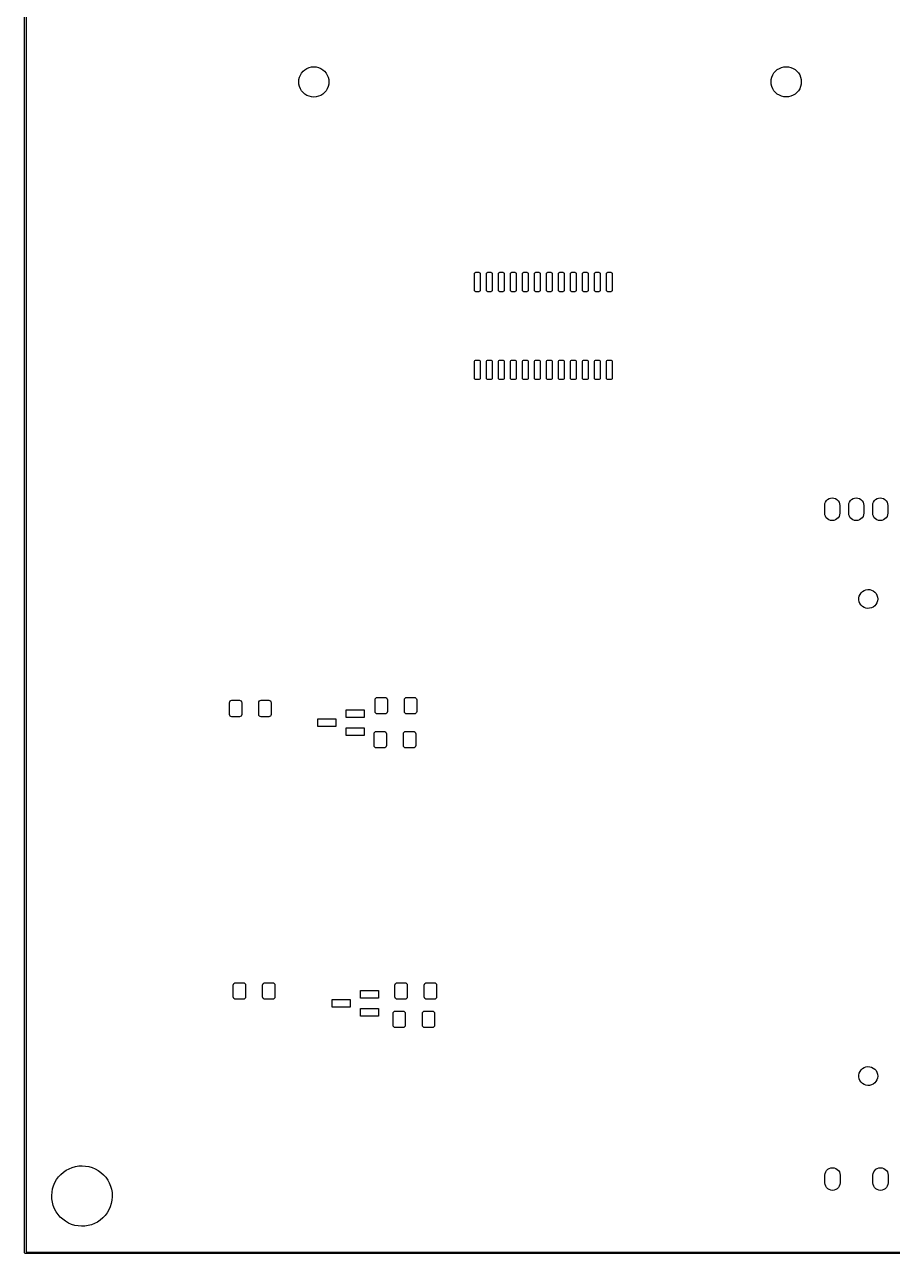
# Model space of a CAD drawing. Extents: x 119 to 479, y -311 to -51.
# Drawn here: x 118.9 to 210.7, y -311.1 to -181 of the extents above; entities that cross this region are included whole.
import ezdxf

# ---------------------------------------------------------------- set-up
doc = ezdxf.new("R2010")
doc.units = 0
doc.layers.add('BLACK', color=7, linetype='CONTINUOUS')

msp = doc.modelspace()

# ---------------------------------------------------------------- linework, layer by layer
at = {"layer": 'BLACK', "linetype": 'CONTINUOUS'}
for p, q in [((118.925, -311), (118.925, -51)), ((119.075, -51.075), (119.075, -310.925)), ((148.226, -186.13), (148.389, -185.939)), ((148.389, -185.939), (148.58, -185.776)), ((148.58, -185.776), (148.794, -185.644)), ((148.794, -185.644), (149.026, -185.548)), ((149.026, -185.548), (149.27, -185.49)), ((149.27, -185.49), (149.52, -185.47)), ((149.52, -185.47), (149.77, -185.49)), ((149.77, -185.49), (150.014, -185.548)), ((150.014, -185.548), (150.246, -185.644)), ((150.246, -185.644), (150.46, -185.776)), ((150.46, -185.776), (150.651, -185.939)), ((150.651, -185.939), (150.814, -186.13)), ((198.196, -186.12), (198.359, -185.929)), ((198.359, -185.929), (198.55, -185.766)), ((198.55, -185.766), (198.764, -185.634)), ((198.764, -185.634), (198.996, -185.538)), ((198.996, -185.538), (199.24, -185.48)), ((199.24, -185.48), (199.49, -185.46)), ((199.49, -185.46), (199.74, -185.48)), ((199.74, -185.48), (199.984, -185.538)), ((199.984, -185.538), (200.216, -185.634)), ((200.216, -185.634), (200.43, -185.766)), ((200.43, -185.766), (200.621, -185.929)), ((200.621, -185.929), (200.784, -186.12)), ((147.92, -187.07), (147.94, -186.82)), ((147.94, -187.32), (147.92, -187.07)), ((147.94, -186.82), (147.998, -186.576)), ((147.998, -186.576), (148.094, -186.344)), ((148.094, -186.344), (148.226, -186.13)), ((150.814, -186.13), (150.946, -186.344)), ((150.946, -186.344), (151.042, -186.576)), ((151.042, -186.576), (151.1, -186.82)), ((151.1, -186.82), (151.12, -187.07)), ((151.12, -187.07), (151.1, -187.32)), ((197.89, -187.06), (197.91, -186.81)), ((197.91, -187.31), (197.89, -187.06)), ((197.91, -186.81), (197.968, -186.566)), ((197.968, -186.566), (198.064, -186.334)), ((198.064, -186.334), (198.196, -186.12)), ((200.784, -186.12), (200.916, -186.334)), ((200.916, -186.334), (201.012, -186.566)), ((201.012, -186.566), (201.07, -186.81)), ((201.07, -186.81), (201.09, -187.06)), ((201.09, -187.06), (201.07, -187.31)), ((147.998, -187.564), (147.94, -187.32)), ((148.094, -187.796), (147.998, -187.564)), ((148.226, -188.01), (148.094, -187.796)), ((148.389, -188.201), (148.226, -188.01)), ((148.58, -188.364), (148.389, -188.201)), ((148.794, -188.496), (148.58, -188.364)), ((149.026, -188.592), (148.794, -188.496)), ((149.27, -188.65), (149.026, -188.592)), ((150.014, -188.592), (149.77, -188.65)), ((150.246, -188.496), (150.014, -188.592)), ((150.46, -188.364), (150.246, -188.496)), ((150.651, -188.201), (150.46, -188.364)), ((150.814, -188.01), (150.651, -188.201)), ((150.946, -187.796), (150.814, -188.01)), ((151.042, -187.564), (150.946, -187.796)), ((151.1, -187.32), (151.042, -187.564)), ((197.968, -187.554), (197.91, -187.31)), ((198.064, -187.786), (197.968, -187.554)), ((198.196, -188), (198.064, -187.786)), ((198.359, -188.191), (198.196, -188)), ((198.55, -188.354), (198.359, -188.191)), ((198.764, -188.486), (198.55, -188.354)), ((198.996, -188.582), (198.764, -188.486)), ((199.24, -188.64), (198.996, -188.582)), ((199.984, -188.582), (199.74, -188.64)), ((200.216, -188.486), (199.984, -188.582)), ((200.43, -188.354), (200.216, -188.486)), ((200.621, -188.191), (200.43, -188.354)), ((200.784, -188), (200.621, -188.191)), ((200.916, -187.786), (200.784, -188)), ((201.012, -187.554), (200.916, -187.786)), ((201.07, -187.31), (201.012, -187.554)), ((149.52, -188.67), (149.27, -188.65)), ((149.77, -188.65), (149.52, -188.67)), ((199.49, -188.66), (199.24, -188.64)), ((199.74, -188.64), (199.49, -188.66)), ((166.515, -207.375), (166.526, -207.318)), ((166.515, -209.125), (166.515, -207.375)), ((166.526, -207.318), (166.559, -207.269)), ((166.559, -207.269), (166.608, -207.236)), ((166.608, -207.236), (166.665, -207.225)), ((166.665, -207.225), (166.965, -207.225)), ((166.965, -207.225), (167.022, -207.236)), ((167.022, -207.236), (167.071, -207.269)), ((167.071, -207.269), (167.104, -207.318)), ((167.104, -207.318), (167.115, -207.375)), ((167.115, -207.375), (167.115, -209.125)), ((167.785, -207.375), (167.796, -207.318)), ((167.785, -209.125), (167.785, -207.375)), ((167.796, -207.318), (167.829, -207.269)), ((167.829, -207.269), (167.878, -207.236)), ((167.878, -207.236), (167.935, -207.225)), ((167.935, -207.225), (168.235, -207.225)), ((168.235, -207.225), (168.292, -207.236)), ((168.292, -207.236), (168.341, -207.269)), ((168.341, -207.269), (168.374, -207.318)), ((168.374, -207.318), (168.385, -207.375)), ((168.385, -207.375), (168.385, -209.125)), ((169.055, -207.375), (169.066, -207.318)), ((169.055, -209.125), (169.055, -207.375)), ((169.066, -207.318), (169.099, -207.269)), ((169.099, -207.269), (169.148, -207.236)), ((169.148, -207.236), (169.205, -207.225)), ((169.205, -207.225), (169.505, -207.225)), ((169.505, -207.225), (169.562, -207.236)), ((169.562, -207.236), (169.611, -207.269)), ((169.611, -207.269), (169.644, -207.318)), ((169.644, -207.318), (169.655, -207.375)), ((169.655, -207.375), (169.655, -209.125)), ((170.325, -207.375), (170.336, -207.318)), ((170.325, -209.125), (170.325, -207.375)), ((170.336, -207.318), (170.369, -207.269)), ((170.369, -207.269), (170.418, -207.236)), ((170.418, -207.236), (170.475, -207.225)), ((170.475, -207.225), (170.775, -207.225)), ((170.775, -207.225), (170.832, -207.236)), ((170.832, -207.236), (170.881, -207.269)), ((170.881, -207.269), (170.914, -207.318)), ((170.914, -207.318), (170.925, -207.375)), ((170.925, -207.375), (170.925, -209.125)), ((171.595, -207.375), (171.606, -207.318)), ((171.595, -209.125), (171.595, -207.375)), ((171.606, -207.318), (171.639, -207.269)), ((171.639, -207.269), (171.688, -207.236)), ((171.688, -207.236), (171.745, -207.225)), ((171.745, -207.225), (172.045, -207.225)), ((172.045, -207.225), (172.102, -207.236)), ((172.102, -207.236), (172.151, -207.269)), ((172.151, -207.269), (172.184, -207.318)), ((172.184, -207.318), (172.195, -207.375)), ((172.195, -207.375), (172.195, -209.125)), ((172.865, -207.375), (172.876, -207.318)), ((172.865, -209.125), (172.865, -207.375)), ((172.876, -207.318), (172.909, -207.269)), ((172.909, -207.269), (172.958, -207.236)), ((172.958, -207.236), (173.015, -207.225)), ((173.015, -207.225), (173.315, -207.225)), ((173.315, -207.225), (173.372, -207.236)), ((173.372, -207.236), (173.421, -207.269)), ((173.421, -207.269), (173.454, -207.318)), ((173.454, -207.318), (173.465, -207.375)), ((173.465, -207.375), (173.465, -209.125)), ((174.135, -207.375), (174.146, -207.318)), ((174.135, -209.125), (174.135, -207.375)), ((174.146, -207.318), (174.179, -207.269)), ((174.179, -207.269), (174.228, -207.236)), ((174.228, -207.236), (174.285, -207.225)), ((174.285, -207.225), (174.585, -207.225)), ((174.585, -207.225), (174.642, -207.236)), ((174.642, -207.236), (174.691, -207.269)), ((174.691, -207.269), (174.724, -207.318)), ((174.724, -207.318), (174.735, -207.375)), ((174.735, -207.375), (174.735, -209.125)), ((175.405, -207.375), (175.416, -207.318)), ((175.405, -209.125), (175.405, -207.375)), ((175.416, -207.318), (175.449, -207.269)), ((175.449, -207.269), (175.498, -207.236)), ((175.498, -207.236), (175.555, -207.225)), ((175.555, -207.225), (175.855, -207.225)), ((175.855, -207.225), (175.912, -207.236)), ((175.912, -207.236), (175.961, -207.269)), ((175.961, -207.269), (175.994, -207.318)), ((175.994, -207.318), (176.005, -207.375)), ((176.005, -207.375), (176.005, -209.125)), ((176.675, -207.375), (176.686, -207.318)), ((176.675, -209.125), (176.675, -207.375)), ((176.686, -207.318), (176.719, -207.269)), ((176.719, -207.269), (176.768, -207.236)), ((176.768, -207.236), (176.825, -207.225)), ((176.825, -207.225), (177.125, -207.225)), ((177.125, -207.225), (177.182, -207.236)), ((177.182, -207.236), (177.231, -207.269)), ((177.231, -207.269), (177.264, -207.318)), ((177.264, -207.318), (177.275, -207.375)), ((177.275, -207.375), (177.275, -209.125)), ((177.945, -207.375), (177.956, -207.318)), ((177.945, -209.125), (177.945, -207.375)), ((177.956, -207.318), (177.989, -207.269)), ((177.989, -207.269), (178.038, -207.236)), ((178.038, -207.236), (178.095, -207.225)), ((178.095, -207.225), (178.395, -207.225)), ((178.395, -207.225), (178.452, -207.236)), ((178.452, -207.236), (178.501, -207.269)), ((178.501, -207.269), (178.534, -207.318)), ((178.534, -207.318), (178.545, -207.375)), ((178.545, -207.375), (178.545, -209.125)), ((179.215, -207.375), (179.226, -207.318)), ((179.215, -209.125), (179.215, -207.375)), ((179.226, -207.318), (179.259, -207.269)), ((179.259, -207.269), (179.308, -207.236)), ((179.308, -207.236), (179.365, -207.225)), ((179.365, -207.225), (179.665, -207.225)), ((179.665, -207.225), (179.722, -207.236)), ((179.722, -207.236), (179.771, -207.269)), ((179.771, -207.269), (179.804, -207.318)), ((179.804, -207.318), (179.815, -207.375)), ((179.815, -207.375), (179.815, -209.125)), ((180.485, -207.375), (180.496, -207.318)), ((180.485, -209.125), (180.485, -207.375)), ((180.496, -207.318), (180.529, -207.269)), ((180.529, -207.269), (180.578, -207.236)), ((180.578, -207.236), (180.635, -207.225)), ((180.635, -207.225), (180.935, -207.225)), ((180.935, -207.225), (180.992, -207.236)), ((180.992, -207.236), (181.041, -207.269)), ((181.041, -207.269), (181.074, -207.318)), ((181.074, -207.318), (181.085, -207.375)), ((181.085, -207.375), (181.085, -209.125)), ((166.526, -209.182), (166.515, -209.125)), ((166.559, -209.231), (166.526, -209.182)), ((166.608, -209.264), (166.559, -209.231)), ((166.665, -209.275), (166.608, -209.264)), ((166.965, -209.275), (166.665, -209.275)), ((167.022, -209.264), (166.965, -209.275)), ((167.071, -209.231), (167.022, -209.264)), ((167.104, -209.182), (167.071, -209.231)), ((167.115, -209.125), (167.104, -209.182)), ((167.796, -209.182), (167.785, -209.125)), ((167.829, -209.231), (167.796, -209.182)), ((167.878, -209.264), (167.829, -209.231)), ((167.935, -209.275), (167.878, -209.264)), ((168.235, -209.275), (167.935, -209.275)), ((168.292, -209.264), (168.235, -209.275)), ((168.341, -209.231), (168.292, -209.264)), ((168.374, -209.182), (168.341, -209.231)), ((168.385, -209.125), (168.374, -209.182)), ((169.066, -209.182), (169.055, -209.125)), ((169.099, -209.231), (169.066, -209.182)), ((169.148, -209.264), (169.099, -209.231)), ((169.205, -209.275), (169.148, -209.264)), ((169.505, -209.275), (169.205, -209.275)), ((169.562, -209.264), (169.505, -209.275)), ((169.611, -209.231), (169.562, -209.264)), ((169.644, -209.182), (169.611, -209.231)), ((169.655, -209.125), (169.644, -209.182)), ((170.336, -209.182), (170.325, -209.125)), ((170.369, -209.231), (170.336, -209.182)), ((170.418, -209.264), (170.369, -209.231)), ((170.475, -209.275), (170.418, -209.264)), ((170.775, -209.275), (170.475, -209.275)), ((170.832, -209.264), (170.775, -209.275)), ((170.881, -209.231), (170.832, -209.264)), ((170.914, -209.182), (170.881, -209.231)), ((170.925, -209.125), (170.914, -209.182)), ((171.606, -209.182), (171.595, -209.125)), ((171.639, -209.231), (171.606, -209.182)), ((171.688, -209.264), (171.639, -209.231)), ((171.745, -209.275), (171.688, -209.264)), ((172.045, -209.275), (171.745, -209.275)), ((172.102, -209.264), (172.045, -209.275)), ((172.151, -209.231), (172.102, -209.264)), ((172.184, -209.182), (172.151, -209.231)), ((172.195, -209.125), (172.184, -209.182)), ((172.876, -209.182), (172.865, -209.125)), ((172.909, -209.231), (172.876, -209.182)), ((172.958, -209.264), (172.909, -209.231)), ((173.015, -209.275), (172.958, -209.264)), ((173.315, -209.275), (173.015, -209.275)), ((173.372, -209.264), (173.315, -209.275)), ((173.421, -209.231), (173.372, -209.264)), ((173.454, -209.182), (173.421, -209.231)), ((173.465, -209.125), (173.454, -209.182)), ((174.146, -209.182), (174.135, -209.125)), ((174.179, -209.231), (174.146, -209.182)), ((174.228, -209.264), (174.179, -209.231)), ((174.285, -209.275), (174.228, -209.264)), ((174.585, -209.275), (174.285, -209.275)), ((174.642, -209.264), (174.585, -209.275)), ((174.691, -209.231), (174.642, -209.264)), ((174.724, -209.182), (174.691, -209.231)), ((174.735, -209.125), (174.724, -209.182)), ((175.416, -209.182), (175.405, -209.125)), ((175.449, -209.231), (175.416, -209.182)), ((175.498, -209.264), (175.449, -209.231)), ((175.555, -209.275), (175.498, -209.264)), ((175.855, -209.275), (175.555, -209.275)), ((175.912, -209.264), (175.855, -209.275)), ((175.961, -209.231), (175.912, -209.264)), ((175.994, -209.182), (175.961, -209.231)), ((176.005, -209.125), (175.994, -209.182)), ((176.686, -209.182), (176.675, -209.125)), ((176.719, -209.231), (176.686, -209.182)), ((176.768, -209.264), (176.719, -209.231)), ((176.825, -209.275), (176.768, -209.264)), ((177.125, -209.275), (176.825, -209.275)), ((177.182, -209.264), (177.125, -209.275)), ((177.231, -209.231), (177.182, -209.264)), ((177.264, -209.182), (177.231, -209.231)), ((177.275, -209.125), (177.264, -209.182)), ((177.956, -209.182), (177.945, -209.125)), ((177.989, -209.231), (177.956, -209.182)), ((178.038, -209.264), (177.989, -209.231)), ((178.095, -209.275), (178.038, -209.264)), ((178.395, -209.275), (178.095, -209.275)), ((178.452, -209.264), (178.395, -209.275)), ((178.501, -209.231), (178.452, -209.264)), ((178.534, -209.182), (178.501, -209.231)), ((178.545, -209.125), (178.534, -209.182)), ((179.226, -209.182), (179.215, -209.125)), ((179.259, -209.231), (179.226, -209.182)), ((179.308, -209.264), (179.259, -209.231)), ((179.365, -209.275), (179.308, -209.264)), ((179.665, -209.275), (179.365, -209.275)), ((179.722, -209.264), (179.665, -209.275)), ((179.771, -209.231), (179.722, -209.264)), ((179.804, -209.182), (179.771, -209.231)), ((179.815, -209.125), (179.804, -209.182)), ((180.496, -209.182), (180.485, -209.125)), ((180.529, -209.231), (180.496, -209.182)), ((180.578, -209.264), (180.529, -209.231)), ((180.635, -209.275), (180.578, -209.264)), ((180.935, -209.275), (180.635, -209.275)), ((180.992, -209.264), (180.935, -209.275)), ((181.041, -209.231), (180.992, -209.264)), ((181.074, -209.182), (181.041, -209.231)), ((181.085, -209.125), (181.074, -209.182)), ((166.515, -216.675), (166.526, -216.618)), ((166.515, -218.425), (166.515, -216.675)), ((166.526, -216.618), (166.559, -216.569)), ((166.559, -216.569), (166.608, -216.536)), ((166.608, -216.536), (166.665, -216.525)), ((166.665, -216.525), (166.965, -216.525)), ((166.965, -216.525), (167.022, -216.536)), ((167.022, -216.536), (167.071, -216.569)), ((167.071, -216.569), (167.104, -216.618)), ((167.104, -216.618), (167.115, -216.675)), ((167.115, -216.675), (167.115, -218.425)), ((167.785, -216.675), (167.796, -216.618)), ((167.785, -218.425), (167.785, -216.675)), ((167.796, -216.618), (167.829, -216.569)), ((167.829, -216.569), (167.878, -216.536)), ((167.878, -216.536), (167.935, -216.525)), ((167.935, -216.525), (168.235, -216.525)), ((168.235, -216.525), (168.292, -216.536)), ((168.292, -216.536), (168.341, -216.569)), ((168.341, -216.569), (168.374, -216.618)), ((168.374, -216.618), (168.385, -216.675)), ((168.385, -216.675), (168.385, -218.425)), ((169.055, -216.675), (169.066, -216.618)), ((169.055, -218.425), (169.055, -216.675)), ((169.066, -216.618), (169.099, -216.569)), ((169.099, -216.569), (169.148, -216.536)), ((169.148, -216.536), (169.205, -216.525)), ((169.205, -216.525), (169.505, -216.525)), ((169.505, -216.525), (169.562, -216.536)), ((169.562, -216.536), (169.611, -216.569)), ((169.611, -216.569), (169.644, -216.618)), ((169.644, -216.618), (169.655, -216.675)), ((169.655, -216.675), (169.655, -218.425)), ((170.325, -216.675), (170.336, -216.618)), ((170.325, -218.425), (170.325, -216.675)), ((170.336, -216.618), (170.369, -216.569)), ((170.369, -216.569), (170.418, -216.536)), ((170.418, -216.536), (170.475, -216.525)), ((170.475, -216.525), (170.775, -216.525)), ((170.775, -216.525), (170.832, -216.536)), ((170.832, -216.536), (170.881, -216.569)), ((170.881, -216.569), (170.914, -216.618)), ((170.914, -216.618), (170.925, -216.675)), ((170.925, -216.675), (170.925, -218.425)), ((171.595, -216.675), (171.606, -216.618)), ((171.595, -218.425), (171.595, -216.675)), ((171.606, -216.618), (171.639, -216.569)), ((171.639, -216.569), (171.688, -216.536)), ((171.688, -216.536), (171.745, -216.525)), ((171.745, -216.525), (172.045, -216.525)), ((172.045, -216.525), (172.102, -216.536)), ((172.102, -216.536), (172.151, -216.569)), ((172.151, -216.569), (172.184, -216.618)), ((172.184, -216.618), (172.195, -216.675)), ((172.195, -216.675), (172.195, -218.425)), ((172.865, -216.675), (172.876, -216.618)), ((172.865, -218.425), (172.865, -216.675)), ((172.876, -216.618), (172.909, -216.569)), ((172.909, -216.569), (172.958, -216.536)), ((172.958, -216.536), (173.015, -216.525)), ((173.015, -216.525), (173.315, -216.525)), ((173.315, -216.525), (173.372, -216.536)), ((173.372, -216.536), (173.421, -216.569)), ((173.421, -216.569), (173.454, -216.618)), ((173.454, -216.618), (173.465, -216.675)), ((173.465, -216.675), (173.465, -218.425)), ((174.135, -216.675), (174.146, -216.618)), ((174.135, -218.425), (174.135, -216.675)), ((174.146, -216.618), (174.179, -216.569)), ((174.179, -216.569), (174.228, -216.536)), ((174.228, -216.536), (174.285, -216.525)), ((174.285, -216.525), (174.585, -216.525)), ((174.585, -216.525), (174.642, -216.536)), ((174.642, -216.536), (174.691, -216.569)), ((174.691, -216.569), (174.724, -216.618)), ((174.724, -216.618), (174.735, -216.675)), ((174.735, -216.675), (174.735, -218.425)), ((175.405, -216.675), (175.416, -216.618)), ((175.405, -218.425), (175.405, -216.675)), ((175.416, -216.618), (175.449, -216.569)), ((175.449, -216.569), (175.498, -216.536)), ((175.498, -216.536), (175.555, -216.525)), ((175.555, -216.525), (175.855, -216.525)), ((175.855, -216.525), (175.912, -216.536)), ((175.912, -216.536), (175.961, -216.569)), ((175.961, -216.569), (175.994, -216.618)), ((175.994, -216.618), (176.005, -216.675)), ((176.005, -216.675), (176.005, -218.425)), ((176.675, -216.675), (176.686, -216.618)), ((176.675, -218.425), (176.675, -216.675)), ((176.686, -216.618), (176.719, -216.569)), ((176.719, -216.569), (176.768, -216.536)), ((176.768, -216.536), (176.825, -216.525)), ((176.825, -216.525), (177.125, -216.525)), ((177.125, -216.525), (177.182, -216.536)), ((177.182, -216.536), (177.231, -216.569)), ((177.231, -216.569), (177.264, -216.618)), ((177.264, -216.618), (177.275, -216.675)), ((177.275, -216.675), (177.275, -218.425)), ((177.945, -216.675), (177.956, -216.618)), ((177.945, -218.425), (177.945, -216.675)), ((177.956, -216.618), (177.989, -216.569)), ((177.989, -216.569), (178.038, -216.536)), ((178.038, -216.536), (178.095, -216.525)), ((178.095, -216.525), (178.395, -216.525)), ((178.395, -216.525), (178.452, -216.536)), ((178.452, -216.536), (178.501, -216.569)), ((178.501, -216.569), (178.534, -216.618)), ((178.534, -216.618), (178.545, -216.675)), ((178.545, -216.675), (178.545, -218.425)), ((179.215, -216.675), (179.226, -216.618)), ((179.215, -218.425), (179.215, -216.675)), ((179.226, -216.618), (179.259, -216.569)), ((179.259, -216.569), (179.308, -216.536)), ((179.308, -216.536), (179.365, -216.525)), ((179.365, -216.525), (179.665, -216.525)), ((179.665, -216.525), (179.722, -216.536)), ((179.722, -216.536), (179.771, -216.569)), ((179.771, -216.569), (179.804, -216.618)), ((179.804, -216.618), (179.815, -216.675)), ((179.815, -216.675), (179.815, -218.425)), ((180.485, -216.675), (180.496, -216.618)), ((180.485, -218.425), (180.485, -216.675)), ((180.496, -216.618), (180.529, -216.569)), ((180.529, -216.569), (180.578, -216.536)), ((180.578, -216.536), (180.635, -216.525)), ((180.635, -216.525), (180.935, -216.525)), ((180.935, -216.525), (180.992, -216.536)), ((180.992, -216.536), (181.041, -216.569)), ((181.041, -216.569), (181.074, -216.618)), ((181.074, -216.618), (181.085, -216.675)), ((181.085, -216.675), (181.085, -218.425)), ((166.526, -218.482), (166.515, -218.425)), ((166.559, -218.531), (166.526, -218.482)), ((167.104, -218.482), (167.071, -218.531)), ((167.115, -218.425), (167.104, -218.482)), ((167.796, -218.482), (167.785, -218.425)), ((167.829, -218.531), (167.796, -218.482)), ((168.374, -218.482), (168.341, -218.531)), ((168.385, -218.425), (168.374, -218.482)), ((169.066, -218.482), (169.055, -218.425)), ((169.099, -218.531), (169.066, -218.482)), ((169.644, -218.482), (169.611, -218.531)), ((169.655, -218.425), (169.644, -218.482)), ((170.336, -218.482), (170.325, -218.425)), ((170.369, -218.531), (170.336, -218.482)), ((170.914, -218.482), (170.881, -218.531)), ((170.925, -218.425), (170.914, -218.482)), ((171.606, -218.482), (171.595, -218.425)), ((171.639, -218.531), (171.606, -218.482)), ((172.184, -218.482), (172.151, -218.531)), ((172.195, -218.425), (172.184, -218.482)), ((172.876, -218.482), (172.865, -218.425)), ((172.909, -218.531), (172.876, -218.482)), ((173.454, -218.482), (173.421, -218.531)), ((173.465, -218.425), (173.454, -218.482)), ((174.146, -218.482), (174.135, -218.425)), ((174.179, -218.531), (174.146, -218.482)), ((174.724, -218.482), (174.691, -218.531)), ((174.735, -218.425), (174.724, -218.482)), ((175.416, -218.482), (175.405, -218.425)), ((175.449, -218.531), (175.416, -218.482)), ((175.994, -218.482), (175.961, -218.531)), ((176.005, -218.425), (175.994, -218.482)), ((176.686, -218.482), (176.675, -218.425)), ((176.719, -218.531), (176.686, -218.482)), ((177.264, -218.482), (177.231, -218.531)), ((177.275, -218.425), (177.264, -218.482)), ((177.956, -218.482), (177.945, -218.425)), ((177.989, -218.531), (177.956, -218.482)), ((178.534, -218.482), (178.501, -218.531)), ((178.545, -218.425), (178.534, -218.482)), ((179.226, -218.482), (179.215, -218.425)), ((179.259, -218.531), (179.226, -218.482)), ((179.804, -218.482), (179.771, -218.531)), ((179.815, -218.425), (179.804, -218.482)), ((180.496, -218.482), (180.485, -218.425)), ((180.529, -218.531), (180.496, -218.482)), ((181.074, -218.482), (181.041, -218.531)), ((181.085, -218.425), (181.074, -218.482)), ((166.608, -218.564), (166.559, -218.531)), ((166.665, -218.575), (166.608, -218.564)), ((166.965, -218.575), (166.665, -218.575)), ((167.022, -218.564), (166.965, -218.575)), ((167.071, -218.531), (167.022, -218.564)), ((167.878, -218.564), (167.829, -218.531)), ((167.935, -218.575), (167.878, -218.564)), ((168.235, -218.575), (167.935, -218.575)), ((168.292, -218.564), (168.235, -218.575)), ((168.341, -218.531), (168.292, -218.564)), ((169.148, -218.564), (169.099, -218.531)), ((169.205, -218.575), (169.148, -218.564)), ((169.505, -218.575), (169.205, -218.575)), ((169.562, -218.564), (169.505, -218.575)), ((169.611, -218.531), (169.562, -218.564)), ((170.418, -218.564), (170.369, -218.531)), ((170.475, -218.575), (170.418, -218.564)), ((170.775, -218.575), (170.475, -218.575)), ((170.832, -218.564), (170.775, -218.575)), ((170.881, -218.531), (170.832, -218.564)), ((171.688, -218.564), (171.639, -218.531)), ((171.745, -218.575), (171.688, -218.564)), ((172.045, -218.575), (171.745, -218.575)), ((172.102, -218.564), (172.045, -218.575)), ((172.151, -218.531), (172.102, -218.564)), ((172.958, -218.564), (172.909, -218.531)), ((173.015, -218.575), (172.958, -218.564)), ((173.315, -218.575), (173.015, -218.575)), ((173.372, -218.564), (173.315, -218.575)), ((173.421, -218.531), (173.372, -218.564)), ((174.228, -218.564), (174.179, -218.531)), ((174.285, -218.575), (174.228, -218.564)), ((174.585, -218.575), (174.285, -218.575)), ((174.642, -218.564), (174.585, -218.575)), ((174.691, -218.531), (174.642, -218.564)), ((175.498, -218.564), (175.449, -218.531)), ((175.555, -218.575), (175.498, -218.564)), ((175.855, -218.575), (175.555, -218.575)), ((175.912, -218.564), (175.855, -218.575)), ((175.961, -218.531), (175.912, -218.564)), ((176.768, -218.564), (176.719, -218.531)), ((176.825, -218.575), (176.768, -218.564)), ((177.125, -218.575), (176.825, -218.575)), ((177.182, -218.564), (177.125, -218.575)), ((177.231, -218.531), (177.182, -218.564)), ((178.038, -218.564), (177.989, -218.531)), ((178.095, -218.575), (178.038, -218.564)), ((178.395, -218.575), (178.095, -218.575)), ((178.452, -218.564), (178.395, -218.575)), ((178.501, -218.531), (178.452, -218.564)), ((179.308, -218.564), (179.259, -218.531)), ((179.365, -218.575), (179.308, -218.564)), ((179.665, -218.575), (179.365, -218.575)), ((179.722, -218.564), (179.665, -218.575)), ((179.771, -218.531), (179.722, -218.564)), ((180.578, -218.564), (180.529, -218.531)), ((180.635, -218.575), (180.578, -218.564)), ((180.935, -218.575), (180.635, -218.575)), ((180.992, -218.564), (180.935, -218.575)), ((181.041, -218.531), (180.992, -218.564)), ((203.643, -231.544), (203.74, -231.394)), ((203.74, -231.394), (203.867, -231.27)), ((203.867, -231.27), (204.019, -231.176)), ((204.019, -231.176), (204.188, -231.119)), ((204.188, -231.119), (204.366, -231.1)), ((204.366, -231.1), (204.543, -231.121)), ((204.543, -231.121), (204.711, -231.181)), ((204.711, -231.181), (204.861, -231.277)), ((204.861, -231.277), (204.987, -231.403)), ((204.987, -231.403), (205.081, -231.554)), ((206.183, -231.544), (206.28, -231.394)), ((206.28, -231.394), (206.407, -231.27)), ((206.407, -231.27), (206.559, -231.176)), ((206.559, -231.176), (206.728, -231.119)), ((206.728, -231.119), (206.906, -231.1)), ((206.906, -231.1), (207.083, -231.121)), ((207.083, -231.121), (207.251, -231.181)), ((207.251, -231.181), (207.401, -231.277)), ((207.401, -231.277), (207.527, -231.403)), ((207.527, -231.403), (207.621, -231.554)), ((208.723, -231.544), (208.82, -231.394)), ((208.82, -231.394), (208.947, -231.27)), ((208.947, -231.27), (209.099, -231.176)), ((209.099, -231.176), (209.268, -231.119)), ((209.268, -231.119), (209.446, -231.1)), ((209.446, -231.1), (209.623, -231.121)), ((209.623, -231.121), (209.791, -231.181)), ((209.791, -231.181), (209.941, -231.277)), ((209.941, -231.277), (210.067, -231.403)), ((210.067, -231.403), (210.161, -231.554)), ((203.56, -231.889), (203.582, -231.712)), ((203.56, -231.9), (203.56, -231.889)), ((203.56, -232.7), (203.56, -231.9)), ((203.58, -232.877), (203.56, -232.7)), ((203.582, -231.712), (203.643, -231.544)), ((205.081, -231.554), (205.14, -231.723)), ((205.16, -232.711), (205.138, -232.888)), ((205.14, -231.723), (205.16, -231.9)), ((205.16, -231.9), (205.16, -232.7)), ((205.16, -232.7), (205.16, -232.711)), ((206.1, -231.889), (206.122, -231.712)), ((206.1, -231.9), (206.1, -231.889)), ((206.1, -232.7), (206.1, -231.9)), ((206.12, -232.877), (206.1, -232.7)), ((206.122, -231.712), (206.183, -231.544)), ((207.621, -231.554), (207.68, -231.723)), ((207.7, -232.711), (207.678, -232.888)), ((207.68, -231.723), (207.7, -231.9)), ((207.7, -231.9), (207.7, -232.7)), ((207.7, -232.7), (207.7, -232.711)), ((208.64, -231.889), (208.662, -231.712)), ((208.64, -231.9), (208.64, -231.889)), ((208.64, -232.7), (208.64, -231.9)), ((208.66, -232.877), (208.64, -232.7)), ((208.662, -231.712), (208.723, -231.544)), ((210.161, -231.554), (210.22, -231.723)), ((210.24, -232.711), (210.218, -232.888)), ((210.22, -231.723), (210.24, -231.9)), ((210.24, -231.9), (210.24, -232.7)), ((210.24, -232.7), (210.24, -232.711)), ((203.639, -233.046), (203.58, -232.877)), ((203.733, -233.197), (203.639, -233.046)), ((203.859, -233.323), (203.733, -233.197)), ((204.009, -233.419), (203.859, -233.323)), ((204.177, -233.479), (204.009, -233.419)), ((204.354, -233.5), (204.177, -233.479)), ((204.532, -233.481), (204.354, -233.5)), ((204.701, -233.424), (204.532, -233.481)), ((204.853, -233.33), (204.701, -233.424)), ((204.98, -233.206), (204.853, -233.33)), ((205.077, -233.056), (204.98, -233.206)), ((205.138, -232.888), (205.077, -233.056)), ((206.179, -233.046), (206.12, -232.877)), ((206.273, -233.197), (206.179, -233.046)), ((206.399, -233.323), (206.273, -233.197)), ((206.549, -233.419), (206.399, -233.323)), ((206.717, -233.479), (206.549, -233.419)), ((206.894, -233.5), (206.717, -233.479)), ((207.072, -233.481), (206.894, -233.5)), ((207.241, -233.424), (207.072, -233.481)), ((207.393, -233.33), (207.241, -233.424)), ((207.52, -233.206), (207.393, -233.33)), ((207.617, -233.056), (207.52, -233.206)), ((207.678, -232.888), (207.617, -233.056)), ((208.719, -233.046), (208.66, -232.877)), ((208.813, -233.197), (208.719, -233.046)), ((208.939, -233.323), (208.813, -233.197)), ((209.089, -233.419), (208.939, -233.323)), ((209.257, -233.479), (209.089, -233.419)), ((209.434, -233.5), (209.257, -233.479)), ((209.612, -233.481), (209.434, -233.5)), ((209.781, -233.424), (209.612, -233.481)), ((209.933, -233.33), (209.781, -233.424)), ((210.06, -233.206), (209.933, -233.33)), ((210.157, -233.056), (210.06, -233.206)), ((210.218, -232.888), (210.157, -233.056)), ((207.175, -241.695), (207.217, -241.498)), ((207.175, -241.898), (207.175, -241.695)), ((207.215, -242.096), (207.175, -241.898)), ((207.217, -241.498), (207.297, -241.312)), ((207.297, -241.312), (207.413, -241.147)), ((207.413, -241.147), (207.56, -241.008)), ((207.56, -241.008), (207.732, -240.901)), ((207.732, -240.901), (207.921, -240.831)), ((207.921, -240.831), (208.121, -240.801)), ((208.121, -240.801), (208.323, -240.812)), ((208.323, -240.812), (208.519, -240.863)), ((208.519, -240.863), (208.7, -240.952)), ((208.7, -240.952), (208.86, -241.076)), ((208.86, -241.076), (208.991, -241.229)), ((208.991, -241.229), (209.089, -241.406)), ((209.089, -241.406), (209.15, -241.599)), ((209.17, -241.807), (209.148, -242.008)), ((209.15, -241.599), (209.17, -241.8)), ((209.17, -241.8), (209.17, -241.807)), ((207.294, -242.282), (207.215, -242.096)), ((207.408, -242.448), (207.294, -242.282)), ((207.554, -242.588), (207.408, -242.448)), ((207.725, -242.696), (207.554, -242.588)), ((207.915, -242.767), (207.725, -242.696)), ((208.114, -242.798), (207.915, -242.767)), ((208.316, -242.789), (208.114, -242.798)), ((208.512, -242.74), (208.316, -242.789)), ((208.694, -242.652), (208.512, -242.74)), ((208.855, -242.529), (208.694, -242.652)), ((208.987, -242.376), (208.855, -242.529)), ((209.086, -242.2), (208.987, -242.376)), ((209.148, -242.008), (209.086, -242.2)), ((156.019, -252.379), (156.073, -252.298)), ((156.073, -252.298), (156.154, -252.244)), ((156.154, -252.244), (156.25, -252.225)), ((156.25, -252.225), (157.05, -252.225)), ((157.05, -252.225), (157.146, -252.244)), ((157.146, -252.244), (157.227, -252.298)), ((157.227, -252.298), (157.281, -252.379)), ((159.119, -252.379), (159.173, -252.298)), ((159.173, -252.298), (159.254, -252.244)), ((159.254, -252.244), (159.35, -252.225)), ((159.35, -252.225), (160.15, -252.225)), ((160.15, -252.225), (160.246, -252.244)), ((160.246, -252.244), (160.327, -252.298)), ((160.327, -252.298), (160.381, -252.379)), ((140.6, -252.775), (140.619, -252.679)), ((140.6, -254.025), (140.6, -252.775)), ((140.619, -252.679), (140.673, -252.598)), ((140.673, -252.598), (140.754, -252.544)), ((140.754, -252.544), (140.85, -252.525)), ((140.85, -252.525), (141.65, -252.525)), ((141.65, -252.525), (141.746, -252.544)), ((141.746, -252.544), (141.827, -252.598)), ((141.827, -252.598), (141.881, -252.679)), ((141.881, -252.679), (141.9, -252.775)), ((141.9, -252.775), (141.9, -254.025)), ((143.7, -252.775), (143.719, -252.679)), ((143.7, -254.025), (143.7, -252.775)), ((143.719, -252.679), (143.773, -252.598)), ((143.773, -252.598), (143.854, -252.544)), ((143.854, -252.544), (143.95, -252.525)), ((143.95, -252.525), (144.75, -252.525)), ((144.75, -252.525), (144.846, -252.544)), ((144.846, -252.544), (144.927, -252.598)), ((144.927, -252.598), (144.981, -252.679)), ((144.981, -252.679), (145, -252.775)), ((145, -252.775), (145, -254.025)), ((152.95, -254.35), (152.95, -253.55)), ((152.95, -253.55), (154.85, -253.55)), ((154.85, -253.55), (154.85, -254.35)), ((156, -252.475), (156.019, -252.379)), ((156, -253.725), (156, -252.475)), ((157.281, -252.379), (157.3, -252.475)), ((157.3, -252.475), (157.3, -253.725)), ((159.1, -252.475), (159.119, -252.379)), ((159.1, -253.725), (159.1, -252.475)), ((160.381, -252.379), (160.4, -252.475)), ((160.4, -252.475), (160.4, -253.725)), ((140.619, -254.121), (140.6, -254.025)), ((140.673, -254.202), (140.619, -254.121)), ((140.754, -254.256), (140.673, -254.202)), ((140.85, -254.275), (140.754, -254.256)), ((141.65, -254.275), (140.85, -254.275)), ((141.746, -254.256), (141.65, -254.275)), ((141.827, -254.202), (141.746, -254.256)), ((141.881, -254.121), (141.827, -254.202)), ((141.9, -254.025), (141.881, -254.121)), ((143.719, -254.121), (143.7, -254.025)), ((143.773, -254.202), (143.719, -254.121)), ((143.854, -254.256), (143.773, -254.202)), ((143.95, -254.275), (143.854, -254.256)), ((144.75, -254.275), (143.95, -254.275)), ((144.846, -254.256), (144.75, -254.275)), ((144.927, -254.202), (144.846, -254.256)), ((144.981, -254.121), (144.927, -254.202)), ((145, -254.025), (144.981, -254.121)), ((149.95, -255.3), (149.95, -254.5)), ((149.95, -254.5), (151.85, -254.5)), ((151.85, -254.5), (151.85, -255.3)), ((154.85, -254.35), (152.95, -254.35)), ((156.019, -253.821), (156, -253.725)), ((156.073, -253.902), (156.019, -253.821)), ((156.154, -253.956), (156.073, -253.902)), ((156.25, -253.975), (156.154, -253.956)), ((157.05, -253.975), (156.25, -253.975)), ((157.146, -253.956), (157.05, -253.975)), ((157.227, -253.902), (157.146, -253.956)), ((157.281, -253.821), (157.227, -253.902)), ((157.3, -253.725), (157.281, -253.821)), ((159.119, -253.821), (159.1, -253.725)), ((159.173, -253.902), (159.119, -253.821)), ((159.254, -253.956), (159.173, -253.902)), ((159.35, -253.975), (159.254, -253.956)), ((160.15, -253.975), (159.35, -253.975)), ((160.246, -253.956), (160.15, -253.975)), ((160.327, -253.902), (160.246, -253.956)), ((160.381, -253.821), (160.327, -253.902)), ((160.4, -253.725), (160.381, -253.821)), ((151.85, -255.3), (149.95, -255.3)), ((152.95, -256.25), (152.95, -255.45)), ((152.95, -255.45), (154.85, -255.45)), ((154.85, -255.45), (154.85, -256.25)), ((155.9, -256.075), (155.919, -255.979)), ((155.9, -257.325), (155.9, -256.075)), ((155.919, -255.979), (155.973, -255.898)), ((155.973, -255.898), (156.054, -255.844)), ((156.054, -255.844), (156.15, -255.825)), ((156.15, -255.825), (156.95, -255.825)), ((156.95, -255.825), (157.046, -255.844)), ((157.046, -255.844), (157.127, -255.898)), ((157.127, -255.898), (157.181, -255.979)), ((157.181, -255.979), (157.2, -256.075)), ((157.2, -256.075), (157.2, -257.325)), ((159, -256.075), (159.019, -255.979)), ((159, -257.325), (159, -256.075)), ((159.019, -255.979), (159.073, -255.898)), ((159.073, -255.898), (159.154, -255.844)), ((159.154, -255.844), (159.25, -255.825)), ((159.25, -255.825), (160.05, -255.825)), ((160.05, -255.825), (160.146, -255.844)), ((160.146, -255.844), (160.227, -255.898)), ((160.227, -255.898), (160.281, -255.979)), ((160.281, -255.979), (160.3, -256.075)), ((160.3, -256.075), (160.3, -257.325)), ((154.85, -256.25), (152.95, -256.25)), ((155.919, -257.421), (155.9, -257.325)), ((155.973, -257.502), (155.919, -257.421)), ((156.054, -257.556), (155.973, -257.502)), ((157.127, -257.502), (157.046, -257.556)), ((157.181, -257.421), (157.127, -257.502)), ((157.2, -257.325), (157.181, -257.421)), ((159.019, -257.421), (159, -257.325)), ((159.073, -257.502), (159.019, -257.421)), ((159.154, -257.556), (159.073, -257.502)), ((160.227, -257.502), (160.146, -257.556)), ((160.281, -257.421), (160.227, -257.502)), ((160.3, -257.325), (160.281, -257.421)), ((156.15, -257.575), (156.054, -257.556)), ((156.95, -257.575), (156.15, -257.575)), ((157.046, -257.556), (156.95, -257.575)), ((159.25, -257.575), (159.154, -257.556)), ((160.05, -257.575), (159.25, -257.575)), ((160.146, -257.556), (160.05, -257.575)), ((141, -282.675), (141.019, -282.579)), ((141, -283.925), (141, -282.675)), ((141.019, -282.579), (141.073, -282.498)), ((141.073, -282.498), (141.154, -282.444)), ((141.154, -282.444), (141.25, -282.425)), ((141.25, -282.425), (142.05, -282.425)), ((142.05, -282.425), (142.146, -282.444)), ((142.146, -282.444), (142.227, -282.498)), ((142.227, -282.498), (142.281, -282.579)), ((142.281, -282.579), (142.3, -282.675)), ((142.3, -282.675), (142.3, -283.925)), ((144.1, -282.675), (144.119, -282.579)), ((144.1, -283.925), (144.1, -282.675)), ((144.119, -282.579), (144.173, -282.498)), ((144.173, -282.498), (144.254, -282.444)), ((144.254, -282.444), (144.35, -282.425)), ((144.35, -282.425), (145.15, -282.425)), ((145.15, -282.425), (145.246, -282.444)), ((145.246, -282.444), (145.327, -282.498)), ((145.327, -282.498), (145.381, -282.579)), ((145.381, -282.579), (145.4, -282.675)), ((145.4, -282.675), (145.4, -283.925)), ((154.45, -284.05), (154.45, -283.25)), ((154.45, -283.25), (156.35, -283.25)), ((156.35, -283.25), (156.35, -284.05)), ((158.1, -282.675), (158.119, -282.579)), ((158.1, -283.925), (158.1, -282.675)), ((158.119, -282.579), (158.173, -282.498)), ((158.173, -282.498), (158.254, -282.444)), ((158.254, -282.444), (158.35, -282.425)), ((158.35, -282.425), (159.15, -282.425)), ((159.15, -282.425), (159.246, -282.444)), ((159.246, -282.444), (159.327, -282.498)), ((159.327, -282.498), (159.381, -282.579)), ((159.381, -282.579), (159.4, -282.675)), ((159.4, -282.675), (159.4, -283.925)), ((161.2, -282.675), (161.219, -282.579)), ((161.2, -283.925), (161.2, -282.675)), ((161.219, -282.579), (161.273, -282.498)), ((161.273, -282.498), (161.354, -282.444)), ((161.354, -282.444), (161.45, -282.425)), ((161.45, -282.425), (162.25, -282.425)), ((162.25, -282.425), (162.346, -282.444)), ((162.346, -282.444), (162.427, -282.498)), ((162.427, -282.498), (162.481, -282.579)), ((162.481, -282.579), (162.5, -282.675)), ((162.5, -282.675), (162.5, -283.925)), ((141.019, -284.021), (141, -283.925)), ((141.073, -284.102), (141.019, -284.021)), ((141.154, -284.156), (141.073, -284.102)), ((141.25, -284.175), (141.154, -284.156)), ((142.05, -284.175), (141.25, -284.175)), ((142.146, -284.156), (142.05, -284.175)), ((142.227, -284.102), (142.146, -284.156)), ((142.281, -284.021), (142.227, -284.102)), ((142.3, -283.925), (142.281, -284.021)), ((144.119, -284.021), (144.1, -283.925)), ((144.173, -284.102), (144.119, -284.021)), ((144.254, -284.156), (144.173, -284.102)), ((144.35, -284.175), (144.254, -284.156)), ((145.15, -284.175), (144.35, -284.175)), ((145.246, -284.156), (145.15, -284.175)), ((145.327, -284.102), (145.246, -284.156)), ((145.381, -284.021), (145.327, -284.102)), ((145.4, -283.925), (145.381, -284.021)), ((151.45, -285), (151.45, -284.2)), ((151.45, -284.2), (153.35, -284.2)), ((153.35, -284.2), (153.35, -285)), ((156.35, -284.05), (154.45, -284.05)), ((158.119, -284.021), (158.1, -283.925)), ((158.173, -284.102), (158.119, -284.021)), ((158.254, -284.156), (158.173, -284.102)), ((158.35, -284.175), (158.254, -284.156)), ((159.15, -284.175), (158.35, -284.175)), ((159.246, -284.156), (159.15, -284.175)), ((159.327, -284.102), (159.246, -284.156)), ((159.381, -284.021), (159.327, -284.102)), ((159.4, -283.925), (159.381, -284.021)), ((161.219, -284.021), (161.2, -283.925)), ((161.273, -284.102), (161.219, -284.021)), ((161.354, -284.156), (161.273, -284.102)), ((161.45, -284.175), (161.354, -284.156)), ((162.25, -284.175), (161.45, -284.175)), ((162.346, -284.156), (162.25, -284.175)), ((162.427, -284.102), (162.346, -284.156)), ((162.481, -284.021), (162.427, -284.102)), ((162.5, -283.925), (162.481, -284.021)), ((153.35, -285), (151.45, -285)), ((154.45, -285.95), (154.45, -285.15)), ((154.45, -285.15), (156.35, -285.15)), ((156.35, -285.95), (154.45, -285.95)), ((156.35, -285.15), (156.35, -285.95)), ((157.9, -285.675), (157.919, -285.579)), ((157.9, -286.925), (157.9, -285.675)), ((157.919, -285.579), (157.973, -285.498)), ((157.973, -285.498), (158.054, -285.444)), ((158.054, -285.444), (158.15, -285.425)), ((158.15, -285.425), (158.95, -285.425)), ((158.95, -285.425), (159.046, -285.444)), ((159.046, -285.444), (159.127, -285.498)), ((159.127, -285.498), (159.181, -285.579)), ((159.181, -285.579), (159.2, -285.675)), ((159.2, -285.675), (159.2, -286.925)), ((161, -285.675), (161.019, -285.579)), ((161, -286.925), (161, -285.675)), ((161.019, -285.579), (161.073, -285.498)), ((161.073, -285.498), (161.154, -285.444)), ((161.154, -285.444), (161.25, -285.425)), ((161.25, -285.425), (162.05, -285.425)), ((162.05, -285.425), (162.146, -285.444)), ((162.146, -285.444), (162.227, -285.498)), ((162.227, -285.498), (162.281, -285.579)), ((162.281, -285.579), (162.3, -285.675)), ((162.3, -285.675), (162.3, -286.925)), ((157.919, -287.021), (157.9, -286.925)), ((157.973, -287.102), (157.919, -287.021)), ((158.054, -287.156), (157.973, -287.102)), ((158.15, -287.175), (158.054, -287.156)), ((158.95, -287.175), (158.15, -287.175)), ((159.046, -287.156), (158.95, -287.175)), ((159.127, -287.102), (159.046, -287.156)), ((159.181, -287.021), (159.127, -287.102)), ((159.2, -286.925), (159.181, -287.021)), ((161.019, -287.021), (161, -286.925)), ((161.073, -287.102), (161.019, -287.021)), ((161.154, -287.156), (161.073, -287.102)), ((161.25, -287.175), (161.154, -287.156)), ((162.05, -287.175), (161.25, -287.175)), ((162.146, -287.156), (162.05, -287.175)), ((162.227, -287.102), (162.146, -287.156)), ((162.281, -287.021), (162.227, -287.102)), ((162.3, -286.925), (162.281, -287.021)), ((207.732, -291.401), (207.921, -291.331)), ((207.921, -291.331), (208.121, -291.301)), ((208.121, -291.301), (208.323, -291.312)), ((208.323, -291.312), (208.519, -291.363)), ((208.519, -291.363), (208.7, -291.452)), ((207.175, -292.195), (207.217, -291.998)), ((207.175, -292.398), (207.175, -292.195)), ((207.215, -292.596), (207.175, -292.398)), ((207.294, -292.782), (207.215, -292.596)), ((207.217, -291.998), (207.297, -291.812)), ((207.297, -291.812), (207.413, -291.647)), ((207.413, -291.647), (207.56, -291.508)), ((207.56, -291.508), (207.732, -291.401)), ((208.7, -291.452), (208.86, -291.576)), ((208.86, -291.576), (208.991, -291.729)), ((208.991, -291.729), (209.089, -291.906)), ((209.148, -292.508), (209.086, -292.7)), ((209.089, -291.906), (209.15, -292.099)), ((209.17, -292.307), (209.148, -292.508)), ((209.15, -292.099), (209.17, -292.3)), ((209.17, -292.3), (209.17, -292.307)), ((207.408, -292.948), (207.294, -292.782)), ((207.554, -293.088), (207.408, -292.948)), ((207.725, -293.196), (207.554, -293.088)), ((207.915, -293.267), (207.725, -293.196)), ((208.114, -293.298), (207.915, -293.267)), ((208.316, -293.289), (208.114, -293.298)), ((208.512, -293.24), (208.316, -293.289)), ((208.694, -293.152), (208.512, -293.24)), ((208.855, -293.029), (208.694, -293.152)), ((208.987, -292.876), (208.855, -293.029)), ((209.086, -292.7), (208.987, -292.876)), ((122.31, -303.267), (122.52, -302.978)), ((122.52, -302.978), (122.761, -302.714)), ((122.761, -302.714), (123.03, -302.478)), ((123.03, -302.478), (123.323, -302.274)), ((123.323, -302.274), (123.638, -302.105)), ((123.638, -302.105), (123.969, -301.971)), ((123.969, -301.971), (124.313, -301.875)), ((124.313, -301.875), (124.666, -301.818)), ((124.666, -301.818), (125.022, -301.8)), ((125.022, -301.8), (125.379, -301.823)), ((125.379, -301.823), (125.731, -301.885)), ((125.731, -301.885), (126.073, -301.985)), ((126.073, -301.985), (126.403, -302.124)), ((126.403, -302.124), (126.715, -302.298)), ((126.715, -302.298), (127.005, -302.506)), ((127.005, -302.506), (127.271, -302.745)), ((127.271, -302.745), (127.508, -303.012)), ((127.508, -303.012), (127.714, -303.304)), ((203.59, -302.789), (203.612, -302.612)), ((203.59, -302.8), (203.59, -302.789)), ((203.59, -303.6), (203.59, -302.8)), ((203.612, -302.612), (203.673, -302.444)), ((203.673, -302.444), (203.77, -302.294)), ((203.77, -302.294), (203.897, -302.17)), ((203.897, -302.17), (204.049, -302.076)), ((204.049, -302.076), (204.218, -302.019)), ((204.218, -302.019), (204.396, -302)), ((204.396, -302), (204.573, -302.021)), ((204.573, -302.021), (204.741, -302.081)), ((204.741, -302.081), (204.891, -302.177)), ((204.891, -302.177), (205.017, -302.303)), ((205.017, -302.303), (205.111, -302.454)), ((205.111, -302.454), (205.17, -302.623)), ((205.17, -302.623), (205.19, -302.8)), ((205.19, -302.8), (205.19, -303.6)), ((208.67, -302.789), (208.692, -302.612)), ((208.67, -302.8), (208.67, -302.789)), ((208.67, -303.6), (208.67, -302.8)), ((208.692, -302.612), (208.753, -302.444)), ((208.753, -302.444), (208.85, -302.294)), ((208.85, -302.294), (208.977, -302.17)), ((208.977, -302.17), (209.129, -302.076)), ((209.129, -302.076), (209.298, -302.019)), ((209.298, -302.019), (209.476, -302)), ((209.476, -302), (209.653, -302.021)), ((209.653, -302.021), (209.821, -302.081)), ((209.821, -302.081), (209.971, -302.177)), ((209.971, -302.177), (210.097, -302.303)), ((210.097, -302.303), (210.191, -302.454)), ((210.191, -302.454), (210.25, -302.623)), ((210.25, -302.623), (210.27, -302.8)), ((210.27, -302.8), (210.27, -303.6)), ((121.825, -304.599), (121.89, -304.248)), ((121.89, -304.248), (121.993, -303.906)), ((121.993, -303.906), (122.134, -303.577)), ((122.134, -303.577), (122.31, -303.267)), ((127.714, -303.304), (127.886, -303.617)), ((127.886, -303.617), (128.022, -303.948)), ((128.022, -303.948), (128.12, -304.291)), ((128.12, -304.291), (128.18, -304.643)), ((203.61, -303.777), (203.59, -303.6)), ((203.669, -303.946), (203.61, -303.777)), ((203.763, -304.097), (203.669, -303.946)), ((203.889, -304.223), (203.763, -304.097)), ((204.039, -304.319), (203.889, -304.223)), ((204.207, -304.379), (204.039, -304.319)), ((204.731, -304.324), (204.562, -304.381)), ((204.883, -304.23), (204.731, -304.324)), ((205.01, -304.106), (204.883, -304.23)), ((205.107, -303.956), (205.01, -304.106)), ((205.168, -303.788), (205.107, -303.956)), ((205.19, -303.611), (205.168, -303.788)), ((205.19, -303.6), (205.19, -303.611)), ((208.69, -303.777), (208.67, -303.6)), ((208.749, -303.946), (208.69, -303.777)), ((208.843, -304.097), (208.749, -303.946)), ((208.969, -304.223), (208.843, -304.097)), ((209.119, -304.319), (208.969, -304.223)), ((209.287, -304.379), (209.119, -304.319)), ((209.811, -304.324), (209.642, -304.381)), ((209.963, -304.23), (209.811, -304.324)), ((210.09, -304.106), (209.963, -304.23)), ((210.187, -303.956), (210.09, -304.106)), ((210.248, -303.788), (210.187, -303.956)), ((210.27, -303.611), (210.248, -303.788)), ((210.27, -303.6), (210.27, -303.611)), ((121.8, -304.955), (121.825, -304.599)), ((121.815, -305.312), (121.8, -304.955)), ((121.87, -305.665), (121.815, -305.312)), ((121.964, -306.01), (121.87, -305.665)), ((128.169, -305.445), (128.099, -305.796)), ((128.199, -305.089), (128.169, -305.445)), ((128.18, -304.643), (128.2, -305)), ((128.2, -305), (128.199, -305.089)), ((204.384, -304.4), (204.207, -304.379)), ((204.562, -304.381), (204.384, -304.4)), ((209.464, -304.4), (209.287, -304.379)), ((209.642, -304.381), (209.464, -304.4)), ((122.095, -306.342), (121.964, -306.01)), ((122.263, -306.658), (122.095, -306.342)), ((122.465, -306.952), (122.263, -306.658)), ((122.698, -307.223), (122.465, -306.952)), ((127.665, -306.771), (127.451, -307.057)), ((127.846, -306.463), (127.665, -306.771)), ((127.991, -306.136), (127.846, -306.463)), ((128.099, -305.796), (127.991, -306.136)), ((122.96, -307.466), (122.698, -307.223)), ((123.248, -307.678), (122.96, -307.466)), ((123.557, -307.856), (123.248, -307.678)), ((123.885, -307.999), (123.557, -307.856)), ((124.226, -308.105), (123.885, -307.999)), ((124.577, -308.172), (124.226, -308.105)), ((124.933, -308.199), (124.577, -308.172)), ((125.29, -308.187), (124.933, -308.199)), ((125.643, -308.135), (125.29, -308.187)), ((125.989, -308.043), (125.643, -308.135)), ((126.322, -307.914), (125.989, -308.043)), ((126.639, -307.749), (126.322, -307.914)), ((126.935, -307.549), (126.639, -307.749)), ((127.207, -307.317), (126.935, -307.549)), ((127.451, -307.057), (127.207, -307.317)), ((118.932, -311.018), (118.925, -311)), ((118.935, -311.037), (118.932, -311.018)), ((118.94, -311.042), (118.935, -311.037)), ((118.943, -311.048), (118.94, -311.042)), ((118.959, -311.058), (118.943, -311.048)), ((118.974, -311.07), (118.959, -311.058)), ((118.984, -311.072), (118.974, -311.07)), ((118.987, -311.074), (118.984, -311.072)), ((118.99, -311.073), (118.987, -311.074)), ((119, -311.075), (118.99, -311.073)), ((479, -311.075), (119, -311.075)), ((119.075, -310.925), (478.925, -310.925))]:
    msp.add_line(p, q, dxfattribs=at)

doc.saveas('drawing.dxf')
